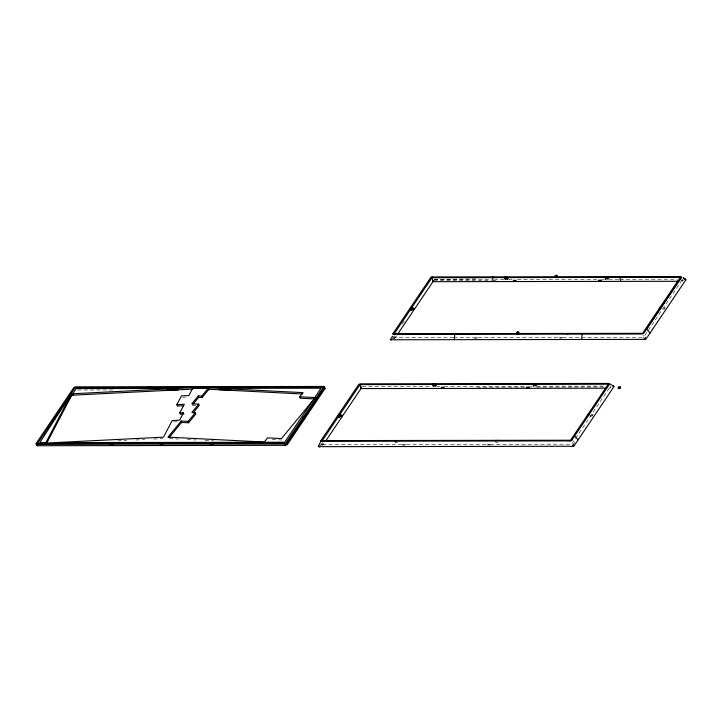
<?xml version="1.0" encoding="UTF-8"?>
<svg xmlns="http://www.w3.org/2000/svg" width="722" height="722" viewBox="0 0 722 722"><rect width="100%" height="100%" fill="white"/><g stroke="black" fill="none" stroke-linecap="round" stroke-linejoin="round"><path stroke-width="0.54" stroke-dasharray="3.61 2.71" d="M320.36 445.799L322.86 442.09M392.335 338.907L394.212 336.127M402.325 324.061L404.825 320.351M321.949 445.519L322.599 444.553L320.929 444.553M393.923 338.618L394.573 337.661L393.995 338.907M401.946 444.454L323.303 444.572L325.189 441.774M453.515 337.589L395.277 337.679L396.531 335.811M395.475 442.054L395.178 442.487L397.894 442.054M591.3 414.636L590.361 416.034L590.578 416.883M609.296 388.183L571.598 444.183L490.707 444.31M644.728 335.568L681.27 281.291M609.855 387.642L610.505 386.676L609.928 387.922L611.588 387.922L609.928 387.922M643.771 337.264L643.203 338.51M681.902 281.029L682.48 279.784L681.902 281.029L683.572 281.02M572.889 445.402L576.012 440.763M182.783 397.253L185.716 397.109M173.506 421.937L177.413 421.738M117.749 440.889L126.747 440.438M135.754 439.987L144.752 439.527M153.75 439.075L162.757 438.624M434.13 279.558L475.599 278.873M434.319 279.585L491.502 279.495M504.019 279.477L494.624 279.161M508.514 279.468L513.008 279.459M517.403 279.45L597.419 279.324M601.814 279.324L604.179 279.315M608.691 279.306L618.826 279.297M619.801 279.288L677.155 279.197M433.94 280.461L491.438 280.371M492.566 280.371L497.07 280.362M680.837 280.064L683.084 280.064M681.83 280.741L683.49 280.741M453.696 337.589L473.921 337.553M478.289 337.544L558.305 337.418M562.682 337.418L643.573 337.282L643.058 335.306M392.985 337.941L394.645 337.941M362.345 386.478L430.917 386.369M436.539 386.36L439.915 386.36M444.409 386.351L525.345 386.225M529.84 386.216L532.087 386.216M536.59 386.207L605.153 386.099M476.953 387.173L525.436 387.1M536.708 387.082L604.35 386.974M77.651 390.015L113.399 389.961M495.463 442.333L497.882 442.324M406.441 444.445L486.213 444.319M321.01 444.842L322.599 444.553M192.196 405.204L195.843 405.394M272.23 439.508L281.824 439.996M169.417 438.624L178.343 439.075M187.269 439.527L196.185 439.978M205.111 440.429L214.028 440.88M621.85 278.791L622.211 279.288M394.763 335.703L395.277 337.679M322.788 442.595L323.303 444.572"/><path stroke-width="1.08" d="M318.934 445.555L320.938 440.7M46.271 444.03L71.749 395.223L71.379 393.815L192.954 387.678L188.857 395.512L181.448 395.891L176.881 404.636L177.242 406.053L183.605 405.728M183.939 413.977L180.229 414.157L179.859 412.749L184.29 404.257L176.881 404.636M66.884 402.732L71.749 395.223L192.242 389.149M36.217 443.38L73.662 387.768A1.787 0.848 -14.5 0 1 75.909 386.83L323.537 386.441A1.787 0.848 -14.5 0 1 324.53 387.371L324.891 388.788L287.455 444.391A1.787 0.848 -14.5 0 1 285.199 445.339L37.58 445.727A1.787 0.848 -14.5 0 1 36.587 444.788L36.217 443.38A1.787 0.848 -14.5 0 0 37.21 444.31L37.58 445.727M54.439 417.208L53.5 418.607L54.403 418.607L55.35 417.208L54.439 417.208L54.809 418.625L55.567 418.625M109.924 443.931L112.695 443.407L112.704 445.348L110.285 445.348L109.924 443.931L112.343 443.931M160.825 443.29L160.266 444.12L160.636 445.528L161.186 444.698L160.825 443.29L162.333 443.281L161.782 444.111L162.143 445.528L162.703 444.698M198.406 387.461L198.965 386.631L199.335 388.048M199.922 387.461L200.481 386.631M210.201 443.777L212.972 443.245L212.99 445.185L210.571 445.194L210.201 443.777L212.972 443.245M248.494 386.902L248.142 387.434L250.913 386.902L248.494 386.902L248.864 388.319M312.391 401.062L284.667 442.234L55.504 442.595M303.339 416.82L302.401 418.218L303.303 418.209L304.251 416.811L303.339 416.82L303.709 418.228L304.612 418.228L304.251 416.811M37.21 444.31L284.829 443.922A1.787 0.848 -14.5 0 0 287.085 442.983L324.53 387.371M302.915 419.626L303.673 419.626L304.612 418.228M338.356 415.61L339.295 414.211L340.053 414.211L340.459 415.764L339.511 417.163L338.762 417.163L338.356 415.61L339.114 415.61L339.511 417.163M410.331 308.709L411.269 307.319L412.027 307.31L412.433 308.872L411.486 310.27L410.737 310.27L410.331 308.709L411.089 308.709L411.486 310.27M359.98 384.618L322.274 440.61L570.57 440.221L608.276 384.221L359.98 384.618L361 388.58L325.812 440.844M431.955 277.717L394.248 333.717L642.544 333.32L680.25 277.329L431.955 277.717L432.974 281.679L397.786 333.943M392.624 336.226L390.746 339.024A1.444 0.686 -14.5 0 0 391.55 339.782M338.762 417.163L339.701 415.764L339.295 414.211M410.737 310.27L411.675 308.872L411.269 307.319M433.344 280.461L432.631 281.138M454.725 333.618L454.337 339.683M395.069 440.501L394.781 440.934L397.497 440.492M433.074 384.068L433.182 386.062L435.889 385.62L435.492 384.059L433.074 384.068L433.182 386.062M467.053 333.6L466.755 334.042L469.471 333.6M505.048 277.167L505.156 279.161L507.864 278.719L507.467 277.167L505.048 277.167L505.156 279.161M435.492 384.059L435.601 386.053M507.467 277.167L507.575 279.161M517.331 332.021L517.701 333.438L517.169 334.223L516.808 332.806L517.331 332.021L518.694 332.021L519.064 333.429L518.531 334.223L518.17 332.806L518.694 332.021M555.877 276.743L555.344 277.528L554.983 276.111L555.507 275.326L556.87 275.326L557.24 276.734L556.707 277.519L556.337 276.111L556.87 275.326M495.355 440.339L495.057 440.772L497.774 440.339M533.35 383.905L533.459 385.9L536.175 385.458L535.769 383.905L533.35 383.905L533.459 385.9M567.33 333.447L567.032 333.88L569.748 333.438M605.325 277.013L605.433 278.999L608.15 278.566L607.743 277.004L605.325 277.013L605.433 278.999M535.769 383.905L535.877 385.891M607.743 277.004L607.852 278.999M582.067 333.42L581.679 339.475M430.736 277.618A1.787 0.848 -14.5 0 1 432.767 276.941L680.395 276.544A1.769 0.848 -14.5 0 1 681.378 277.474L646.623 329.07L650.062 333.022M571.941 439.978L609.404 384.375A1.787 0.848 -14.5 0 0 608.393 383.436L360.774 383.833A1.787 0.848 -14.5 0 0 358.518 384.772L321.073 440.375A1.787 0.848 -14.5 0 0 321.949 441.304L569.685 440.916A1.787 0.848 -14.5 0 0 571.941 439.978A1.841 0.875 -14.5 0 1 569.676 440.934M681.36 277.474L643.916 333.086A1.787 0.848 -14.5 0 1 641.659 334.024L394.041 334.412A1.778 0.848 -14.5 0 1 393.048 333.483L430.52 277.88A1.787 0.848 -14.5 0 1 432.749 276.932M591.878 416.025L592.816 414.636M663.852 309.133L664.791 307.734M573.467 444.156L572.889 445.402M645.441 337.264L644.863 338.51M618.176 387.822L618.763 386.947L620.279 386.947L619.873 388.526L618.366 388.526L618.176 387.822L619.693 387.822L620.279 386.947M618.366 388.526L618.763 386.947M314.187 398.905L300.054 398.192L299.684 396.775L303.105 392.633L208.595 387.831L201.763 396.134L198.297 395.954L191.835 403.788L198.758 404.139L199.128 405.556L193.009 412.984M192.918 404.338L198.658 397.371L202.124 397.542L208.965 389.248L302.356 393.986M169.029 437.685L181.61 422.424L188.514 422.794L195.815 414.04L195.445 412.623L188.144 421.377L181.24 421.016L167.937 437.153L264.189 442.026L267.6 437.875L281.454 438.579L315.279 397.569L299.684 396.775M198.758 404.139L191.917 412.433L195.445 412.623M179.859 412.749L183.569 412.56L179.588 420.195L172.17 420.574L163.515 437.153L45.648 443.091L71.379 393.815L39.791 442.622L45.901 442.613M554.983 276.111L556.337 276.111M505.445 278.728L507.864 278.719M605.731 278.566L608.15 278.566M432.974 281.679L677.913 281.291M659.385 308.321L660.143 308.321L661.081 306.922L660.323 306.922L660.729 308.474M411.675 308.872L412.433 308.872M516.808 332.806L518.17 332.806M474.589 337.923L477.007 337.923M559.749 337.788L562.167 337.788M390.232 339.782L645.784 339.376M433.471 385.62L435.889 385.62M533.757 385.458L536.175 385.458M197.837 388.057L200.093 388.048M247.827 387.976L251.184 387.967M618.953 387.651L620.46 387.651M192.566 388.418L208.144 388.391L208.505 389.808M361 388.58L605.929 388.192M167.026 389.871L178.199 389.853L177.838 388.445L76.162 388.598L72.705 393.743L73.066 395.16M230.796 389.772L219.605 389.79L219.235 388.373L321.046 388.21L314.765 397.542L315.135 398.959M587.41 415.213L588.159 415.213L589.107 413.814L588.349 413.814L588.755 415.376M339.701 415.764L340.459 415.764M402.614 444.824L405.033 444.815M487.774 444.689L490.193 444.68M318.258 446.674L573.809 446.268M685.097 279.188L684.997 279.188A1.444 0.686 -14.5 0 1 685.801 279.946L646.298 338.618A1.435 0.686 -14.5 0 1 644.484 339.376M613.023 386.08L613.122 386.089A1.426 0.677 -14.5 0 1 613.917 386.505M683.229 277.943L685.674 279.946L683.229 277.943L685.377 279.224M609.305 383.671L613.655 386.207M574.649 435.962L578.087 439.924M620.776 277.302L620.306 276.634L619.774 277.419L620.794 281.381M493.433 277.501L492.964 276.842L492.431 277.627L493.451 281.589M619.693 387.822L619.873 388.526M303.493 416.82L303.863 418.228M303.303 418.209L303.673 419.626M287.085 442.983L287.455 444.391M284.829 443.922L285.199 445.339M208.595 387.831L208.965 389.248M201.763 396.134L202.124 397.542M212.62 443.768L212.99 445.185M210.553 443.254L210.923 444.671M198.297 395.954L198.658 397.371M188.144 421.377L188.514 422.794M181.24 421.016L181.61 422.424M323.898 387.849A1.787 0.848 -14.5 0 1 324.891 388.788M393.896 334.412A1.769 0.848 -14.5 0 1 392.939 333.871M319.575 446.674A1.444 0.686 -14.5 0 1 318.772 445.916M319.494 446.701A1.498 0.713 -14.5 0 1 318.673 446.259M613.122 386.089A1.444 0.686 -14.5 0 1 613.826 386.839L574.18 445.682A1.444 0.695 -14.5 0 1 572.492 446.277M608.872 383.481A1.769 0.848 -14.5 0 1 609.521 383.987M75.124 387.615L37.418 443.615L285.713 443.218L323.42 387.227L75.124 387.615M148.218 387.064L147.866 387.588L150.636 387.064L148.218 387.064M341.795 415.033L340.856 416.432L341.073 417.28L342.02 415.881L341.795 415.033M413.769 308.132L412.831 309.53L413.047 310.379L413.995 308.98L413.769 308.132M361.298 387.073L360.729 388.319L361.298 387.073M515.77 280.353L513.351 280.362L513.568 281.21L515.995 281.201L515.77 280.353M600.93 280.217L598.511 280.226L598.737 281.075L601.155 281.066L600.93 280.217M443.795 387.245L441.377 387.254L441.593 388.102L444.012 388.102L443.795 387.245M528.955 387.118L526.537 387.118L526.753 387.967L529.181 387.967L528.955 387.118"/></g></svg>
